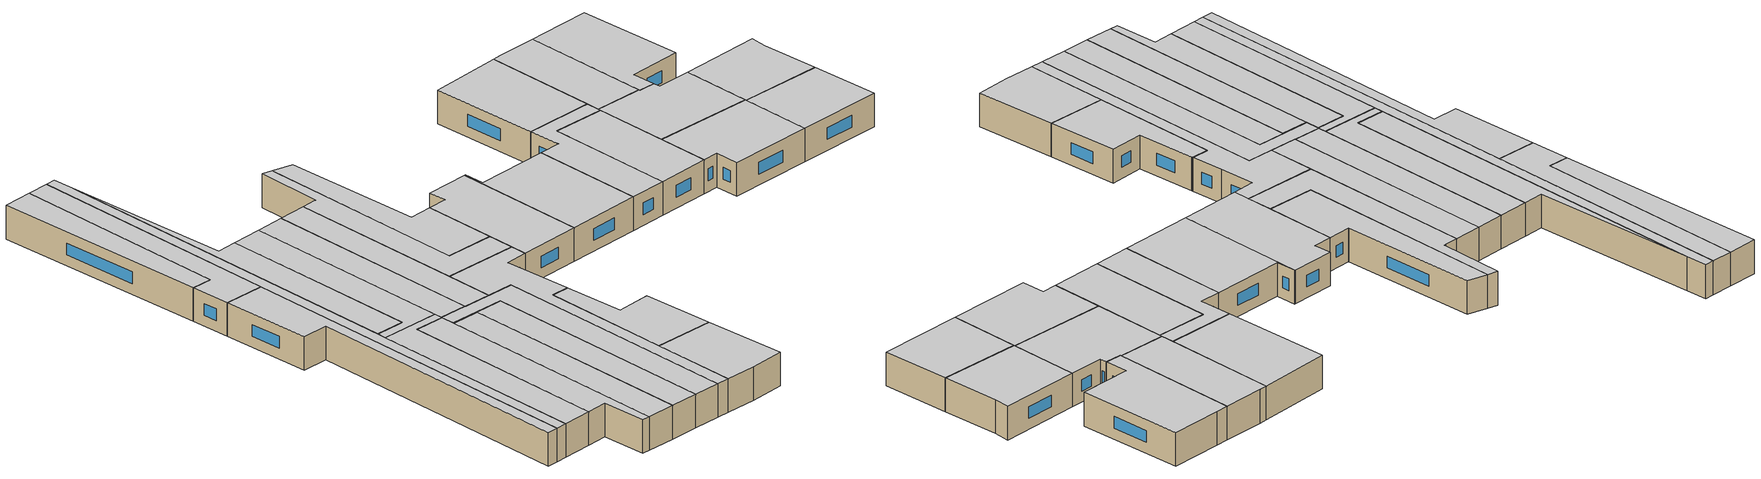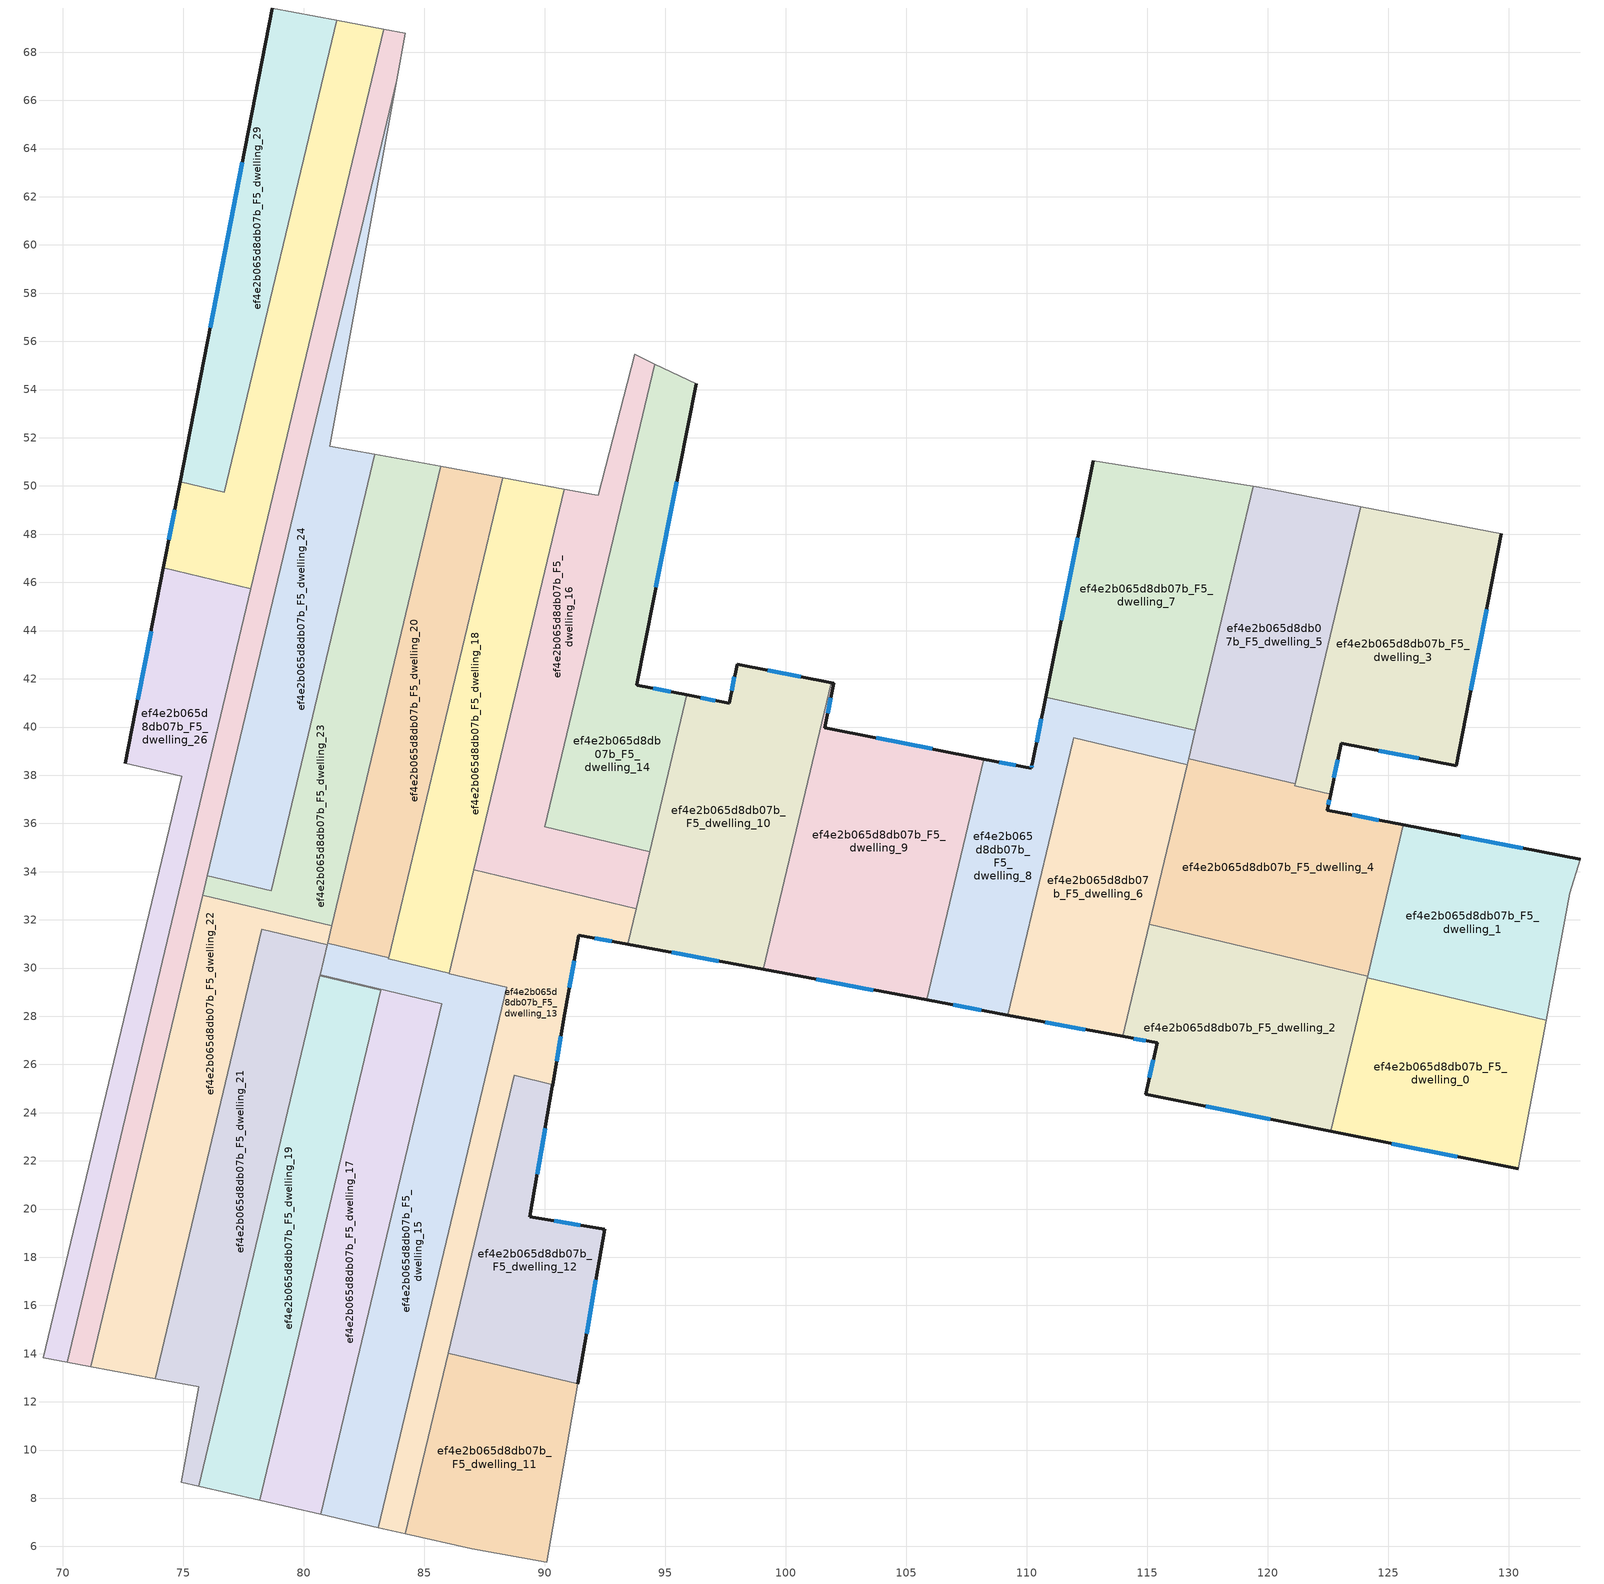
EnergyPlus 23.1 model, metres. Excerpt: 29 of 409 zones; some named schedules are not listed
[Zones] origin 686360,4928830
ef4e2b065d8db07b_F5_dwelling_0
 floor to ef4e2b065d8db07b_F4_dwelling_0 (EU_floor_Construction): 131.55,27.83 130.4,21.66 122.61,23.22 124.12,29.6 z15
 wall outside (EU_wall_Construction): 122.61,23.22 130.4,21.66 z15:18
 wall to ef4e2b065d8db07b_F5_dwelling_1 (EU_wall_Construction): 131.55,27.83 124.12,29.6 z15:18
 wall adiabatic (EU_wall_Construction): 130.4,21.66 131.55,27.83 z15:18
 wall to ef4e2b065d8db07b_F5_dwelling_2 (EU_wall_Construction): 124.12,29.6 122.61,23.22 z15:18
 window (EU_Window_Construction): 125.14,22.72 127.86,22.17 z15.98:17.02
 ceiling to ef4e2b065d8db07b_F6_dwelling_0 (EU_floor_Construction): 130.4,21.66 131.55,27.83 124.12,29.6 122.61,23.22 z18
ef4e2b065d8db07b_F5_dwelling_1
 floor to ef4e2b065d8db07b_F4_dwelling_1 (EU_floor_Construction): 132.95,34.51 132.54,33.1 131.55,27.83 124.12,29.6 125.63,35.94 z15
 wall outside (EU_wall_Construction): 132.95,34.51 125.63,35.94 z15:18
 wall adiabatic (EU_wall_Construction): 131.55,27.83 132.54,33.1 132.95,34.51 z15:18
 wall to ef4e2b065d8db07b_F5_dwelling_4 (EU_wall_Construction): 125.63,35.94 124.14,29.67 z15:18
 wall to ef4e2b065d8db07b_F5_dwelling_2 (EU_wall_Construction): 124.14,29.67 124.12,29.6 z15:18
 window (EU_Window_Construction): 130.57,34.98 128.01,35.47 z15.98:17.02
 ceiling to ef4e2b065d8db07b_F6_dwelling_1 (EU_floor_Construction): 131.55,27.83 132.54,33.1 132.95,34.51 125.63,35.94 124.12,29.6 z18
ef4e2b065d8db07b_F5_dwelling_10
 floor to ef4e2b065d8db07b_F4_dwelling_10 (EU_floor_Construction): 101.88,41.83 99.06,29.94 93.44,30.99 95.9,41.33 97.66,40.98 97.98,42.6 z15
 wall outside (EU_wall_Construction): 101.88,41.83 97.98,42.6 97.66,40.98 95.9,41.33 / 93.44,30.99 99.06,29.94 z15:18
 wall to ef4e2b065d8db07b_F5_dwelling_9 (EU_wall_Construction): 99.06,29.94 101.88,41.83 z15:18
 wall to ef4e2b065d8db07b_F5_dwelling_14 (EU_wall_Construction): 95.9,41.33 94.35,34.83 z15:18
 wall to ef4e2b065d8db07b_F5_dwelling_13 (EU_wall_Construction): 93.79,32.47 93.44,30.99 z15:18
 wall to ef4e2b065d8db07b_F5_dwelling_16 (EU_wall_Construction): 94.35,34.83 93.79,32.47 z15:18
 window (EU_Window_Construction): 97.08,41.1 96.47,41.22 / 97.87,42.08 97.76,41.51 / 100.61,42.08 99.25,42.35 / 95.26,30.65 97.23,30.28 z15.98:17.02
 ceiling to ef4e2b065d8db07b_F6_dwelling_10 (EU_floor_Construction): 99.06,29.94 101.88,41.83 97.98,42.6 97.66,40.98 95.9,41.33 93.44,30.99 z18
ef4e2b065d8db07b_F5_dwelling_11
 floor to ef4e2b065d8db07b_F4_dwelling_11 (EU_floor_Construction): 91.37,12.74 90.09,5.35 86.97,5.89 84.2,6.53 85.99,14.02 z15
 wall adiabatic (EU_wall_Construction): 84.2,6.53 86.97,5.89 90.09,5.35 91.37,12.74 z15:18
 wall to ef4e2b065d8db07b_F5_dwelling_12 (EU_wall_Construction): 91.37,12.74 85.99,14.02 z15:18
 wall to ef4e2b065d8db07b_F5_dwelling_13 (EU_wall_Construction): 85.99,14.02 84.2,6.53 z15:18
 ceiling to ef4e2b065d8db07b_F6_dwelling_11 (EU_floor_Construction): 90.09,5.35 91.37,12.74 85.99,14.02 84.2,6.53 86.97,5.89 z18
ef4e2b065d8db07b_F5_dwelling_12
 floor to ef4e2b065d8db07b_F4_dwelling_12 (EU_floor_Construction): 90.33,25.17 90.32,25.1 89.39,19.68 92.49,19.15 91.37,12.74 85.99,14.02 88.73,25.55 z15
 wall outside (EU_wall_Construction): 91.37,12.74 92.49,19.15 89.39,19.68 90.32,25.1 90.33,25.17 z15:18
 wall to ef4e2b065d8db07b_F5_dwelling_13 (EU_wall_Construction): 90.33,25.17 88.73,25.55 85.99,14.02 z15:18
 window (EU_Window_Construction): 91.73,14.83 92.12,17.07 / 89.69,21.45 90.01,23.34 / 91.48,19.33 90.39,19.51 z15.98:17.02
 ceiling to ef4e2b065d8db07b_F6_dwelling_12 (EU_floor_Construction): 91.37,12.74 92.49,19.15 89.39,19.68 90.32,25.1 90.33,25.17 88.73,25.55 85.99,14.02 z18
ef4e2b065d8db07b_F5_dwelling_13
 floor to ef4e2b065d8db07b_F4_dwelling_13 (EU_floor_Construction): 93.79,32.47 93.44,30.99 91.41,31.36 90.83,28.12 90.33,25.17 88.73,25.55 84.2,6.53 83.09,6.78 88.42,29.2 86.03,29.77 87.05,34.07 z15
 wall outside (EU_wall_Construction): 90.33,25.17 90.83,28.12 91.41,31.36 93.44,30.99 z15:18
 wall adiabatic (EU_wall_Construction): 83.09,6.78 84.2,6.53 z15:18
 wall to ef4e2b065d8db07b_F5_dwelling_15 (EU_wall_Construction): 86.03,29.78 86.03,29.77 88.42,29.2 83.09,6.78 z15:18
 wall to ef4e2b065d8db07b_F5_dwelling_16 (EU_wall_Construction): 93.79,32.47 87.05,34.07 z15:18
 wall to ef4e2b065d8db07b_F5_dwelling_18 (EU_wall_Construction): 87.05,34.07 86.03,29.78 z15:18
 window (EU_Window_Construction): 91.01,29.18 91.22,30.31 / 90.49,26.13 90.66,27.16 / 92.07,31.24 92.78,31.11 z15.98:17.02
 ceiling to ef4e2b065d8db07b_F6_dwelling_13 (EU_floor_Construction): 84.2,6.53 88.73,25.55 90.33,25.17 90.83,28.12 91.41,31.36 93.44,30.99 93.79,32.47 87.05,34.07 86.03,29.77 88.42,29.2 83.09,6.78 z18
ef4e2b065d8db07b_F5_dwelling_14
 floor to ef4e2b065d8db07b_F4_dwelling_14 (EU_floor_Construction): 96.28,54.24 93.81,41.74 93.83,41.74 95.9,41.33 94.35,34.83 90,35.86 94.57,55.06 z15
 wall outside (EU_wall_Construction): 95.9,41.33 93.83,41.74 93.81,41.74 96.28,54.24 z15:18
 wall to ef4e2b065d8db07b_F5_dwelling_16 (EU_wall_Construction): 94.57,55.06 90,35.86 94.35,34.83 z15:18
 wall adiabatic (EU_wall_Construction): 96.28,54.24 94.57,55.06 z15:18
 window (EU_Window_Construction): 94.61,45.81 95.47,50.18 / 95.22,41.46 94.5,41.61 z15.98:17.02
 ceiling to ef4e2b065d8db07b_F6_dwelling_14 (EU_floor_Construction): 94.35,34.83 95.9,41.33 93.83,41.74 93.81,41.74 96.28,54.24 94.57,55.06 90,35.86 z18
ef4e2b065d8db07b_F5_dwelling_15
 floor to ef4e2b065d8db07b_F4_dwelling_15 (EU_floor_Construction): 88.42,29.2 83.09,6.78 80.7,7.33 85.73,28.51 85.73,28.52 80.68,29.72 80.99,31.03 83.52,30.43 83.51,30.38 86.03,29.78 86.03,29.77 z15
 wall to ef4e2b065d8db07b_F5_dwelling_17 (EU_wall_Construction): 80.68,29.72 85.73,28.52 85.73,28.51 80.7,7.33 z15:18
 wall to ef4e2b065d8db07b_F5_dwelling_20 (EU_wall_Construction): 83.52,30.43 80.99,31.03 z15:18
 wall to ef4e2b065d8db07b_F5_dwelling_18 (EU_wall_Construction): 86.03,29.78 83.51,30.38 83.52,30.43 z15:18
 wall adiabatic (EU_wall_Construction): 80.7,7.33 83.09,6.78 z15:18
 wall to ef4e2b065d8db07b_F5_dwelling_21 (EU_wall_Construction): 80.98,30.97 80.68,29.72 z15:18
 wall to ef4e2b065d8db07b_F5_dwelling_22 (EU_wall_Construction): 80.99,31.03 80.98,30.97 z15:18
 ceiling to ef4e2b065d8db07b_F6_dwelling_15 (EU_floor_Construction): 83.09,6.78 88.42,29.2 86.03,29.77 86.03,29.78 83.51,30.38 83.52,30.43 80.99,31.03 80.68,29.72 85.73,28.52 85.73,28.51 80.7,7.33 z18
ef4e2b065d8db07b_F5_dwelling_16
 floor to ef4e2b065d8db07b_F4_dwelling_16 (EU_floor_Construction): 94.57,55.06 90,35.86 94.35,34.83 93.79,32.47 87.05,34.07 90.81,49.87 92.08,49.64 92.23,49.61 93.72,55.46 z15
 wall adiabatic (EU_wall_Construction): 94.57,55.06 93.72,55.46 92.23,49.61 92.08,49.64 90.81,49.87 z15:18
 wall to ef4e2b065d8db07b_F5_dwelling_18 (EU_wall_Construction): 90.81,49.87 87.05,34.07 z15:18
 ceiling to ef4e2b065d8db07b_F6_dwelling_16 (EU_floor_Construction): 93.79,32.47 94.35,34.83 90,35.86 94.57,55.06 93.72,55.46 92.23,49.61 92.08,49.64 90.81,49.87 87.05,34.07 z18
ef4e2b065d8db07b_F5_dwelling_17
 floor to ef4e2b065d8db07b_F4_dwelling_17 (EU_floor_Construction): 85.73,28.52 80.7,7.33 78.17,7.91 83.2,29.09 80.67,29.69 80.68,29.72 z15
 wall to ef4e2b065d8db07b_F5_dwelling_19 (EU_wall_Construction): 80.67,29.69 83.2,29.09 78.17,7.91 z15:18
 wall adiabatic (EU_wall_Construction): 78.17,7.91 80.7,7.33 z15:18
 wall to ef4e2b065d8db07b_F5_dwelling_21 (EU_wall_Construction): 80.68,29.72 80.67,29.69 z15:18
 ceiling to ef4e2b065d8db07b_F6_dwelling_17 (EU_floor_Construction): 80.7,7.33 85.73,28.52 80.68,29.72 80.67,29.69 83.2,29.09 78.17,7.91 z18
ef4e2b065d8db07b_F5_dwelling_18
 floor to ef4e2b065d8db07b_F4_dwelling_18 (EU_floor_Construction): 90.81,49.87 86.03,29.78 83.51,30.38 88.25,50.34 z15
 wall adiabatic (EU_wall_Construction): 90.81,49.87 88.25,50.34 z15:18
 wall to ef4e2b065d8db07b_F5_dwelling_20 (EU_wall_Construction): 88.25,50.34 83.52,30.43 z15:18
 ceiling to ef4e2b065d8db07b_F6_dwelling_18 (EU_floor_Construction): 86.03,29.78 90.81,49.87 88.25,50.34 83.51,30.38 z18
ef4e2b065d8db07b_F5_dwelling_19
 floor to ef4e2b065d8db07b_F4_dwelling_19 (EU_floor_Construction): 83.2,29.09 78.17,7.91 75.63,8.49 80.67,29.69 z15
 wall adiabatic (EU_wall_Construction): 75.63,8.49 78.17,7.91 z15:18
 wall to ef4e2b065d8db07b_F5_dwelling_21 (EU_wall_Construction): 80.67,29.69 75.63,8.49 z15:18
 ceiling to ef4e2b065d8db07b_F6_dwelling_19 (EU_floor_Construction): 78.17,7.91 83.2,29.09 80.67,29.69 75.63,8.49 z18
ef4e2b065d8db07b_F5_dwelling_2
 floor to ef4e2b065d8db07b_F4_dwelling_2 (EU_floor_Construction): 124.14,29.67 122.61,23.22 114.93,24.76 115.41,26.89 113.98,27.16 115.08,31.82 z15
 wall outside (EU_wall_Construction): 113.98,27.16 115.41,26.89 114.93,24.76 122.61,23.22 z15:18
 wall to ef4e2b065d8db07b_F5_dwelling_4 (EU_wall_Construction): 124.14,29.67 115.08,31.82 z15:18
 wall to ef4e2b065d8db07b_F5_dwelling_6 (EU_wall_Construction): 115.08,31.82 113.98,27.16 z15:18
 window (EU_Window_Construction): 115.25,26.2 115.08,25.46 / 114.44,27.07 114.94,26.98 / 117.42,24.26 120.11,23.72 z15.98:17.02
 ceiling to ef4e2b065d8db07b_F6_dwelling_2 (EU_floor_Construction): 122.61,23.22 124.14,29.67 115.08,31.82 113.98,27.16 115.41,26.89 114.93,24.76 z18
ef4e2b065d8db07b_F5_dwelling_20
 floor to ef4e2b065d8db07b_F4_dwelling_20 (EU_floor_Construction): 88.25,50.34 83.52,30.43 80.99,31.03 85.69,50.81 z15
 wall adiabatic (EU_wall_Construction): 88.25,50.34 85.69,50.81 z15:18
 wall to ef4e2b065d8db07b_F5_dwelling_23 (EU_wall_Construction): 85.69,50.81 81.16,31.75 z15:18
 wall to ef4e2b065d8db07b_F5_dwelling_22 (EU_wall_Construction): 81.16,31.75 80.99,31.03 z15:18
 ceiling to ef4e2b065d8db07b_F6_dwelling_20 (EU_floor_Construction): 83.52,30.43 88.25,50.34 85.69,50.81 80.99,31.03 z18
ef4e2b065d8db07b_F5_dwelling_21
 floor to ef4e2b065d8db07b_F4_dwelling_21 (EU_floor_Construction): 80.98,30.97 75.63,8.49 74.92,8.65 75.65,12.62 73.83,12.96 78.27,31.61 z15
 wall adiabatic (EU_wall_Construction): 73.83,12.96 75.65,12.62 74.92,8.65 75.63,8.49 z15:18
 wall to ef4e2b065d8db07b_F5_dwelling_22 (EU_wall_Construction): 80.98,30.97 78.27,31.61 73.83,12.96 z15:18
 ceiling to ef4e2b065d8db07b_F6_dwelling_21 (EU_floor_Construction): 75.63,8.49 80.98,30.97 78.27,31.61 73.83,12.96 75.65,12.62 74.92,8.65 z18
ef4e2b065d8db07b_F5_dwelling_22
 floor to ef4e2b065d8db07b_F4_dwelling_22 (EU_floor_Construction): 81.16,31.75 80.98,30.97 78.27,31.61 73.83,12.96 71.16,13.46 75.81,33.02 z15
 wall adiabatic (EU_wall_Construction): 71.16,13.46 73.83,12.96 z15:18
 wall to ef4e2b065d8db07b_F5_dwelling_23 (EU_wall_Construction): 81.16,31.75 75.81,33.02 z15:18
 wall to ef4e2b065d8db07b_F5_dwelling_25 (EU_wall_Construction): 75.81,33.02 71.16,13.46 z15:18
 ceiling to ef4e2b065d8db07b_F6_dwelling_22 (EU_floor_Construction): 73.83,12.96 78.27,31.61 80.98,30.97 81.16,31.75 75.81,33.02 71.16,13.46 z18
ef4e2b065d8db07b_F5_dwelling_23
 floor to ef4e2b065d8db07b_F4_dwelling_23 (EU_floor_Construction): 85.69,50.81 81.16,31.75 75.81,33.02 76,33.83 78.64,33.2 82.95,51.31 z15
 wall to ef4e2b065d8db07b_F5_dwelling_24 (EU_wall_Construction): 82.95,51.31 78.64,33.2 76,33.83 z15:18
 wall adiabatic (EU_wall_Construction): 85.69,50.81 82.95,51.31 z15:18
 wall to ef4e2b065d8db07b_F5_dwelling_25 (EU_wall_Construction): 76,33.83 75.81,33.02 z15:18
 ceiling to ef4e2b065d8db07b_F6_dwelling_23 (EU_floor_Construction): 81.16,31.75 85.69,50.81 82.95,51.31 78.64,33.2 76,33.83 75.81,33.02 z18
ef4e2b065d8db07b_F5_dwelling_24
 floor to ef4e2b065d8db07b_F4_dwelling_24 (EU_floor_Construction): 83.85,66.84 81.08,51.65 82.95,51.31 78.64,33.2 76,33.83 z15
 wall adiabatic (EU_wall_Construction): 82.95,51.31 81.08,51.65 83.85,66.84 z15:18
 wall to ef4e2b065d8db07b_F5_dwelling_25 (EU_wall_Construction): 83.85,66.84 76,33.83 z15:18
 ceiling to ef4e2b065d8db07b_F6_dwelling_24 (EU_floor_Construction): 78.64,33.2 82.95,51.31 81.08,51.65 83.85,66.84 76,33.83 z18
ef4e2b065d8db07b_F5_dwelling_25
 floor to ef4e2b065d8db07b_F4_dwelling_25 (EU_floor_Construction): 84.21,68.79 83.85,66.84 71.16,13.46 70.18,13.65 83.33,68.95 z15
 wall adiabatic (EU_wall_Construction): 70.18,13.65 71.16,13.46 / 83.85,66.84 84.21,68.79 83.33,68.95 z15:18
 wall to ef4e2b065d8db07b_F5_dwelling_26 (EU_wall_Construction): 77.81,45.74 70.18,13.65 z15:18
 wall to ef4e2b065d8db07b_F5_dwelling_28 (EU_wall_Construction): 83.33,68.95 77.81,45.74 z15:18
 ceiling to ef4e2b065d8db07b_F6_dwelling_25 (EU_floor_Construction): 71.16,13.46 83.85,66.84 84.21,68.79 83.33,68.95 70.18,13.65 z18
ef4e2b065d8db07b_F5_dwelling_26
 floor to ef4e2b065d8db07b_F4_dwelling_26 (EU_floor_Construction): 77.81,45.74 70.18,13.65 69.2,13.83 74.93,37.95 72.6,38.5 74.18,46.6 z15
 wall outside (EU_wall_Construction): 74.18,46.6 72.6,38.5 z15:18
 wall to ef4e2b065d8db07b_F5_dwelling_27 (EU_wall_Construction): 72.6,38.5 74.93,37.95 69.2,13.83 z15:18
 wall to ef4e2b065d8db07b_F5_dwelling_28 (EU_wall_Construction): 77.81,45.74 74.18,46.6 z15:18
 wall adiabatic (EU_wall_Construction): 69.2,13.83 70.18,13.65 z15:18
 window (EU_Window_Construction): 73.66,43.97 73.11,41.14 z15.98:17.02
 ceiling to ef4e2b065d8db07b_F6_dwelling_26 (EU_floor_Construction): 70.18,13.65 77.81,45.74 74.18,46.6 72.6,38.5 74.93,37.95 69.2,13.83 z18
ef4e2b065d8db07b_F5_dwelling_28
 floor to ef4e2b065d8db07b_F4_dwelling_28 (EU_floor_Construction): 83.33,68.95 77.81,45.74 74.18,46.6 74.87,50.17 76.71,49.73 81.37,69.33 z15
 wall outside (EU_wall_Construction): 74.87,50.17 74.18,46.6 z15:18
 wall adiabatic (EU_wall_Construction): 83.33,68.95 81.37,69.33 z15:18
 wall to ef4e2b065d8db07b_F5_dwelling_29 (EU_wall_Construction): 81.37,69.33 76.71,49.73 74.87,50.17 z15:18
 window (EU_Window_Construction): 74.65,49.01 74.4,47.76 z15.98:17.02
 ceiling to ef4e2b065d8db07b_F6_dwelling_28 (EU_floor_Construction): 77.81,45.74 83.33,68.95 81.37,69.33 76.71,49.73 74.87,50.17 74.18,46.6 z18
ef4e2b065d8db07b_F5_dwelling_29
 floor to ef4e2b065d8db07b_F4_dwelling_29 (EU_floor_Construction): 81.37,69.33 76.71,49.73 74.87,50.17 78.7,69.83 z15
 wall outside (EU_wall_Construction): 78.7,69.83 74.87,50.17 z15:18
 wall adiabatic (EU_wall_Construction): 81.37,69.33 78.7,69.83 z15:18
 window (EU_Window_Construction): 77.45,63.44 76.12,56.56 z15.98:17.02
 ceiling to ef4e2b065d8db07b_F6_dwelling_29 (EU_floor_Construction): 76.71,49.73 81.37,69.33 78.7,69.83 74.87,50.17 z18
ef4e2b065d8db07b_F5_dwelling_3
 floor to ef4e2b065d8db07b_F4_dwelling_3 (EU_floor_Construction): 129.69,48.01 127.83,38.39 123.05,39.32 122.6,37.2 121.11,37.55 123.87,49.14 125.04,48.91 z15
 wall outside (EU_wall_Construction): 122.6,37.2 123.05,39.32 127.83,38.39 129.69,48.01 z15:18
 wall to ef4e2b065d8db07b_F5_dwelling_4 (EU_wall_Construction): 121.13,37.64 121.11,37.55 122.6,37.2 z15:18
 wall adiabatic (EU_wall_Construction): 129.69,48.01 125.04,48.91 123.87,49.14 z15:18
 wall to ef4e2b065d8db07b_F5_dwelling_5 (EU_wall_Construction): 123.87,49.14 121.13,37.64 z15:18
 window (EU_Window_Construction): 128.43,41.52 129.08,44.88 / 124.6,39.02 126.27,38.7 / 122.75,37.89 122.9,38.63 z15.98:17.02
 ceiling to ef4e2b065d8db07b_F6_dwelling_3 (EU_floor_Construction): 127.83,38.39 129.69,48.01 125.04,48.91 123.87,49.14 121.11,37.55 122.6,37.2 123.05,39.32 z18
ef4e2b065d8db07b_F5_dwelling_4
 floor to ef4e2b065d8db07b_F4_dwelling_4 (EU_floor_Construction): 125.63,35.94 124.14,29.67 115.08,31.82 116.72,38.69 121.13,37.64 121.11,37.55 122.6,37.2 122.47,36.55 z15
 wall outside (EU_wall_Construction): 125.63,35.94 122.47,36.55 122.6,37.2 z15:18
 wall to ef4e2b065d8db07b_F5_dwelling_5 (EU_wall_Construction): 121.13,37.64 116.72,38.69 z15:18
 wall to ef4e2b065d8db07b_F5_dwelling_8 (EU_wall_Construction): 116.72,38.69 116.66,38.43 z15:18
 wall to ef4e2b065d8db07b_F5_dwelling_6 (EU_wall_Construction): 116.66,38.43 115.08,31.82 z15:18
 window (EU_Window_Construction): 122.51,36.76 122.56,36.99 / 124.6,36.14 123.49,36.35 z15.98:17.02
 ceiling to ef4e2b065d8db07b_F6_dwelling_4 (EU_floor_Construction): 124.14,29.67 125.63,35.94 122.47,36.55 122.6,37.2 121.11,37.55 121.13,37.64 116.72,38.69 115.08,31.82 z18
ef4e2b065d8db07b_F5_dwelling_5
 floor to ef4e2b065d8db07b_F4_dwelling_5 (EU_floor_Construction): 123.87,49.14 121.13,37.64 116.72,38.69 119.4,49.99 120.13,49.87 z15
 wall adiabatic (EU_wall_Construction): 123.87,49.14 120.13,49.87 119.4,49.99 z15:18
 wall to ef4e2b065d8db07b_F5_dwelling_7 (EU_wall_Construction): 119.4,49.99 117,39.86 z15:18
 wall to ef4e2b065d8db07b_F5_dwelling_8 (EU_wall_Construction): 117,39.86 116.72,38.69 z15:18
 ceiling to ef4e2b065d8db07b_F6_dwelling_5 (EU_floor_Construction): 121.13,37.64 123.87,49.14 120.13,49.87 119.4,49.99 116.72,38.69 z18
ef4e2b065d8db07b_F5_dwelling_6
 floor to ef4e2b065d8db07b_F4_dwelling_6 (EU_floor_Construction): 116.66,38.43 113.98,27.16 109.21,28.05 111.95,39.55 z15
 wall outside (EU_wall_Construction): 109.21,28.05 113.98,27.16 z15:18
 wall to ef4e2b065d8db07b_F5_dwelling_8 (EU_wall_Construction): 116.66,38.43 111.95,39.55 111.91,39.39 111.62,38.17 111.62,38.15 109.21,28.05 z15:18
 window (EU_Window_Construction): 110.76,27.76 112.43,27.45 z15.98:17.02
 ceiling to ef4e2b065d8db07b_F6_dwelling_6 (EU_floor_Construction): 113.98,27.16 116.66,38.43 111.95,39.55 109.21,28.05 z18
ef4e2b065d8db07b_F5_dwelling_7
 floor to ef4e2b065d8db07b_F4_dwelling_7 (EU_floor_Construction): 119.4,49.99 117,39.86 110.78,41.23 112.77,51.05 z15
 wall outside (EU_wall_Construction): 112.77,51.05 110.78,41.23 z15:18
 wall adiabatic (EU_wall_Construction): 119.4,49.99 112.77,51.05 z15:18
 wall to ef4e2b065d8db07b_F5_dwelling_8 (EU_wall_Construction): 110.78,41.23 117,39.86 z15:18
 window (EU_Window_Construction): 112.12,47.86 111.43,44.42 z15.98:17.02
 ceiling to ef4e2b065d8db07b_F6_dwelling_7 (EU_floor_Construction): 117,39.86 119.4,49.99 112.77,51.05 110.78,41.23 z18
ef4e2b065d8db07b_F5_dwelling_8
 floor to ef4e2b065d8db07b_F4_dwelling_8 (EU_floor_Construction): 117,39.86 116.66,38.43 111.95,39.55 111.91,39.39 111.62,38.17 111.62,38.15 109.21,28.05 105.84,28.67 108.22,38.67 110.19,38.28 110.22,38.43 110.23,38.48 110.78,41.23 z15
 wall outside (EU_wall_Construction): 110.78,41.23 110.23,38.48 110.22,38.43 110.19,38.28 108.22,38.67 / 105.84,28.67 109.21,28.05 z15:18
 wall to ef4e2b065d8db07b_F5_dwelling_9 (EU_wall_Construction): 108.22,38.67 105.84,28.67 z15:18
 window (EU_Window_Construction): 110.6,40.33 110.41,39.37 / 106.94,28.47 108.12,28.25 / 109.55,38.41 108.86,38.54 / 110.21,38.38 110.2,38.33 z15.98:17.02
 ceiling to ef4e2b065d8db07b_F6_dwelling_8 (EU_floor_Construction): 109.21,28.05 111.62,38.15 111.62,38.17 111.91,39.39 111.95,39.55 116.66,38.43 117,39.86 110.78,41.23 110.23,38.48 110.22,38.43 110.19,38.28 108.22,38.67 105.84,28.67 z18
ef4e2b065d8db07b_F5_dwelling_9
 floor to ef4e2b065d8db07b_F4_dwelling_9 (EU_floor_Construction): 108.22,38.67 105.84,28.67 99.06,29.94 101.88,41.83 101.99,41.81 101.62,39.97 z15
 wall outside (EU_wall_Construction): 108.22,38.67 101.62,39.97 101.99,41.81 101.88,41.83 / 99.06,29.94 105.84,28.67 z15:18
 window (EU_Window_Construction): 101.74,40.57 101.87,41.21 / 106.07,39.09 103.76,39.55 / 101.26,29.53 103.63,29.09 z15.98:17.02
 ceiling to ef4e2b065d8db07b_F6_dwelling_9 (EU_floor_Construction): 105.84,28.67 108.22,38.67 101.62,39.97 101.99,41.81 101.88,41.83 99.06,29.94 z18
[Building]
EU S2 Campaign: North Axis=0; Terrain=City; Solar Distribution=FullExterior
[Site:Location]
Bologna: Latitude=44.5; Longitude=11.25; Time Zone=1; Elevation=37
[SizingPeriod:WeatherFileDays]
AnnualSizingPeriod: Begin Month=1; Begin Day of Month=1; End Month=12; End Day of Month=31; Day of Week for Start Day=Monday; Use Weather File Daylight Saving Period=No; Use Weather File Rain and Snow Indicators=No
[MATERIAL]
EU_InternalMass_Material: Roughness=MediumRough; Thickness=0.1; Conductivity=1; Density=1800; Specific Heat=900; Thermal Absorptance=0.9; Solar Absorptance=0.7; Visible Absorptance=0.7
[MATERIAL:NOMASS] Roughness=MediumRough; Thermal Absorptance=0.9; Solar Absorptance=0.7; Visible Absorptance=0.7
Name | Thermal Resistance
EU_wall_NoMass | 0.905828
EU_floor_NoMass | 0.67114
[WINDOWMATERIAL:SIMPLEGLAZINGSYSTEM]
EU_Window_SimpleGlazing: UFactor=4.52486; Solar Heat Gain Coefficient=0.85; Visible Transmittance=0.85
[CONSTRUCTION]
EU_wall_Construction: EU_wall_NoMass
EU_floor_Construction: EU_floor_NoMass
EU_Window_Construction: EU_Window_SimpleGlazing
EU_InternalMass_Construction: EU_InternalMass_Material
[ZONE] Type=1; Multiplier=1; Ceiling Height=autocalculate; Floor Area=autocalculate; Part of Total Floor Area=Yes
Name | Volume
ef4e2b065d8db07b_F5_dwelling_0 | 149.81
ef4e2b065d8db07b_F5_dwelling_1 | 149.829
ef4e2b065d8db07b_F5_dwelling_10 | 201.185
ef4e2b065d8db07b_F5_dwelling_11 | 132.131
ef4e2b065d8db07b_F5_dwelling_12 | 132.128
ef4e2b065d8db07b_F5_dwelling_13 | 169.876
ef4e2b065d8db07b_F5_dwelling_14 | 169.866
ef4e2b065d8db07b_F5_dwelling_15 | 190.343
ef4e2b065d8db07b_F5_dwelling_16 | 169.849
ef4e2b065d8db07b_F5_dwelling_17 | 169.903
ef4e2b065d8db07b_F5_dwelling_18 | 160.153
ef4e2b065d8db07b_F5_dwelling_19 | 169.868
ef4e2b065d8db07b_F5_dwelling_2 | 179.908
ef4e2b065d8db07b_F5_dwelling_20 | 159.126
ef4e2b065d8db07b_F5_dwelling_21 | 169.928
ef4e2b065d8db07b_F5_dwelling_22 | 169.879
ef4e2b065d8db07b_F5_dwelling_23 | 169.895
ef4e2b065d8db07b_F5_dwelling_24 | 169.835
ef4e2b065d8db07b_F5_dwelling_25 | 169.938
ef4e2b065d8db07b_F5_dwelling_26 | 162.105
ef4e2b065d8db07b_F5_dwelling_28 | 162.093
ef4e2b065d8db07b_F5_dwelling_29 | 138.803
ef4e2b065d8db07b_F5_dwelling_3 | 189.931
ef4e2b065d8db07b_F5_dwelling_4 | 190.099
ef4e2b065d8db07b_F5_dwelling_5 | 159.655
ef4e2b065d8db07b_F5_dwelling_6 | 169.882
ef4e2b065d8db07b_F5_dwelling_7 | 200.336
ef4e2b065d8db07b_F5_dwelling_8 | 139.415
ef4e2b065d8db07b_F5_dwelling_9 | 214.077
[INTERNALMASS] Construction=EU_InternalMass_Construction
Name | Zone or ZoneList | Surface Area
ef4e2b065d8db07b_F5_dwelling_0_EU_InternalMass | ef4e2b065d8db07b_F5_dwelling_0 | 49.9354
ef4e2b065d8db07b_F5_dwelling_1_EU_InternalMass | ef4e2b065d8db07b_F5_dwelling_1 | 49.9436
ef4e2b065d8db07b_F5_dwelling_2_EU_InternalMass | ef4e2b065d8db07b_F5_dwelling_2 | 59.9707
ef4e2b065d8db07b_F5_dwelling_3_EU_InternalMass | ef4e2b065d8db07b_F5_dwelling_3 | 63.3098
ef4e2b065d8db07b_F5_dwelling_4_EU_InternalMass | ef4e2b065d8db07b_F5_dwelling_4 | 63.3658
ef4e2b065d8db07b_F5_dwelling_5_EU_InternalMass | ef4e2b065d8db07b_F5_dwelling_5 | 53.2191
ef4e2b065d8db07b_F5_dwelling_6_EU_InternalMass | ef4e2b065d8db07b_F5_dwelling_6 | 56.6285
ef4e2b065d8db07b_F5_dwelling_7_EU_InternalMass | ef4e2b065d8db07b_F5_dwelling_7 | 66.7772
ef4e2b065d8db07b_F5_dwelling_8_EU_InternalMass | ef4e2b065d8db07b_F5_dwelling_8 | 46.4719
ef4e2b065d8db07b_F5_dwelling_9_EU_InternalMass | ef4e2b065d8db07b_F5_dwelling_9 | 71.3612
ef4e2b065d8db07b_F5_dwelling_10_EU_InternalMass | ef4e2b065d8db07b_F5_dwelling_10 | 67.062
ef4e2b065d8db07b_F5_dwelling_11_EU_InternalMass | ef4e2b065d8db07b_F5_dwelling_11 | 44.0425
ef4e2b065d8db07b_F5_dwelling_12_EU_InternalMass | ef4e2b065d8db07b_F5_dwelling_12 | 44.0427
ef4e2b065d8db07b_F5_dwelling_13_EU_InternalMass | ef4e2b065d8db07b_F5_dwelling_13 | 56.6258
ef4e2b065d8db07b_F5_dwelling_14_EU_InternalMass | ef4e2b065d8db07b_F5_dwelling_14 | 56.6216
ef4e2b065d8db07b_F5_dwelling_15_EU_InternalMass | ef4e2b065d8db07b_F5_dwelling_15 | 63.4549
ef4e2b065d8db07b_F5_dwelling_16_EU_InternalMass | ef4e2b065d8db07b_F5_dwelling_16 | 56.6165
ef4e2b065d8db07b_F5_dwelling_17_EU_InternalMass | ef4e2b065d8db07b_F5_dwelling_17 | 56.6338
ef4e2b065d8db07b_F5_dwelling_18_EU_InternalMass | ef4e2b065d8db07b_F5_dwelling_18 | 53.3909
ef4e2b065d8db07b_F5_dwelling_19_EU_InternalMass | ef4e2b065d8db07b_F5_dwelling_19 | 56.6227
ef4e2b065d8db07b_F5_dwelling_20_EU_InternalMass | ef4e2b065d8db07b_F5_dwelling_20 | 53.0388
ef4e2b065d8db07b_F5_dwelling_21_EU_InternalMass | ef4e2b065d8db07b_F5_dwelling_21 | 56.6427
ef4e2b065d8db07b_F5_dwelling_22_EU_InternalMass | ef4e2b065d8db07b_F5_dwelling_22 | 56.6264
ef4e2b065d8db07b_F5_dwelling_23_EU_InternalMass | ef4e2b065d8db07b_F5_dwelling_23 | 56.6312
ef4e2b065d8db07b_F5_dwelling_24_EU_InternalMass | ef4e2b065d8db07b_F5_dwelling_24 | 56.6119
ef4e2b065d8db07b_F5_dwelling_25_EU_InternalMass | ef4e2b065d8db07b_F5_dwelling_25 | 56.6462
ef4e2b065d8db07b_F5_dwelling_26_EU_InternalMass | ef4e2b065d8db07b_F5_dwelling_26 | 54.035
ef4e2b065d8db07b_F5_dwelling_28_EU_InternalMass | ef4e2b065d8db07b_F5_dwelling_28 | 54.0311
ef4e2b065d8db07b_F5_dwelling_29_EU_InternalMass | ef4e2b065d8db07b_F5_dwelling_29 | 46.2665
[OTHEREQUIPMENT] Fuel Type=Electricity; Design Level Calculation Method=Watts/Area; Power per Zone Floor Area=1; Fraction Latent=0; Fraction Radiant=0; Fraction Lost=0; Carbon Dioxide Generation Rate=0; EndUse Subcategory=EU_Step8_InternalGains
Name | Zone or ZoneList or Space or SpaceList | Schedule
EU_Step8_InternalGain_ef4e2b065d8db07b_F5_dwelling_0_f000 | ef4e2b065d8db07b_F5_dwelling_0 | EU_Step8_GainSchedule_ef4e2b065d8db07b_F5_dwelling_0_f000
EU_Step8_InternalGain_ef4e2b065d8db07b_F5_dwelling_1_f000 | ef4e2b065d8db07b_F5_dwelling_1 | EU_Step8_GainSchedule_ef4e2b065d8db07b_F5_dwelling_1_f000
EU_Step8_InternalGain_ef4e2b065d8db07b_F5_dwelling_2_f000 | ef4e2b065d8db07b_F5_dwelling_2 | EU_Step8_GainSchedule_ef4e2b065d8db07b_F5_dwelling_2_f000
EU_Step8_InternalGain_ef4e2b065d8db07b_F5_dwelling_3_f000 | ef4e2b065d8db07b_F5_dwelling_3 | EU_Step8_GainSchedule_ef4e2b065d8db07b_F5_dwelling_3_f000
EU_Step8_InternalGain_ef4e2b065d8db07b_F5_dwelling_4_f000 | ef4e2b065d8db07b_F5_dwelling_4 | EU_Step8_GainSchedule_ef4e2b065d8db07b_F5_dwelling_4_f000
EU_Step8_InternalGain_ef4e2b065d8db07b_F5_dwelling_5_f000 | ef4e2b065d8db07b_F5_dwelling_5 | EU_Step8_GainSchedule_ef4e2b065d8db07b_F5_dwelling_5_f000
EU_Step8_InternalGain_ef4e2b065d8db07b_F5_dwelling_6_f000 | ef4e2b065d8db07b_F5_dwelling_6 | EU_Step8_GainSchedule_ef4e2b065d8db07b_F5_dwelling_6_f000
EU_Step8_InternalGain_ef4e2b065d8db07b_F5_dwelling_7_f000 | ef4e2b065d8db07b_F5_dwelling_7 | EU_Step8_GainSchedule_ef4e2b065d8db07b_F5_dwelling_7_f000
EU_Step8_InternalGain_ef4e2b065d8db07b_F5_dwelling_8_f000 | ef4e2b065d8db07b_F5_dwelling_8 | EU_Step8_GainSchedule_ef4e2b065d8db07b_F5_dwelling_8_f000
EU_Step8_InternalGain_ef4e2b065d8db07b_F5_dwelling_9_f000 | ef4e2b065d8db07b_F5_dwelling_9 | EU_Step8_GainSchedule_ef4e2b065d8db07b_F5_dwelling_9_f000
EU_Step8_InternalGain_ef4e2b065d8db07b_F5_dwelling_10_f000 | ef4e2b065d8db07b_F5_dwelling_10 | EU_Step8_GainSchedule_ef4e2b065d8db07b_F5_dwelling_10_f000
EU_Step8_InternalGain_ef4e2b065d8db07b_F5_dwelling_11_f000 | ef4e2b065d8db07b_F5_dwelling_11 | EU_Step8_GainSchedule_ef4e2b065d8db07b_F5_dwelling_11_f000
EU_Step8_InternalGain_ef4e2b065d8db07b_F5_dwelling_12_f000 | ef4e2b065d8db07b_F5_dwelling_12 | EU_Step8_GainSchedule_ef4e2b065d8db07b_F5_dwelling_12_f000
EU_Step8_InternalGain_ef4e2b065d8db07b_F5_dwelling_13_f000 | ef4e2b065d8db07b_F5_dwelling_13 | EU_Step8_GainSchedule_ef4e2b065d8db07b_F5_dwelling_13_f000
EU_Step8_InternalGain_ef4e2b065d8db07b_F5_dwelling_14_f000 | ef4e2b065d8db07b_F5_dwelling_14 | EU_Step8_GainSchedule_ef4e2b065d8db07b_F5_dwelling_14_f000
EU_Step8_InternalGain_ef4e2b065d8db07b_F5_dwelling_15_f000 | ef4e2b065d8db07b_F5_dwelling_15 | EU_Step8_GainSchedule_ef4e2b065d8db07b_F5_dwelling_15_f000
EU_Step8_InternalGain_ef4e2b065d8db07b_F5_dwelling_16_f000 | ef4e2b065d8db07b_F5_dwelling_16 | EU_Step8_GainSchedule_ef4e2b065d8db07b_F5_dwelling_16_f000
EU_Step8_InternalGain_ef4e2b065d8db07b_F5_dwelling_17_f000 | ef4e2b065d8db07b_F5_dwelling_17 | EU_Step8_GainSchedule_ef4e2b065d8db07b_F5_dwelling_17_f000
EU_Step8_InternalGain_ef4e2b065d8db07b_F5_dwelling_18_f000 | ef4e2b065d8db07b_F5_dwelling_18 | EU_Step8_GainSchedule_ef4e2b065d8db07b_F5_dwelling_18_f000
EU_Step8_InternalGain_ef4e2b065d8db07b_F5_dwelling_19_f000 | ef4e2b065d8db07b_F5_dwelling_19 | EU_Step8_GainSchedule_ef4e2b065d8db07b_F5_dwelling_19_f000
EU_Step8_InternalGain_ef4e2b065d8db07b_F5_dwelling_20_f000 | ef4e2b065d8db07b_F5_dwelling_20 | EU_Step8_GainSchedule_ef4e2b065d8db07b_F5_dwelling_20_f000
EU_Step8_InternalGain_ef4e2b065d8db07b_F5_dwelling_21_f000 | ef4e2b065d8db07b_F5_dwelling_21 | EU_Step8_GainSchedule_ef4e2b065d8db07b_F5_dwelling_21_f000
EU_Step8_InternalGain_ef4e2b065d8db07b_F5_dwelling_22_f000 | ef4e2b065d8db07b_F5_dwelling_22 | EU_Step8_GainSchedule_ef4e2b065d8db07b_F5_dwelling_22_f000
EU_Step8_InternalGain_ef4e2b065d8db07b_F5_dwelling_23_f000 | ef4e2b065d8db07b_F5_dwelling_23 | EU_Step8_GainSchedule_ef4e2b065d8db07b_F5_dwelling_23_f000
EU_Step8_InternalGain_ef4e2b065d8db07b_F5_dwelling_24_f000 | ef4e2b065d8db07b_F5_dwelling_24 | EU_Step8_GainSchedule_ef4e2b065d8db07b_F5_dwelling_24_f000
EU_Step8_InternalGain_ef4e2b065d8db07b_F5_dwelling_25_f000 | ef4e2b065d8db07b_F5_dwelling_25 | EU_Step8_GainSchedule_ef4e2b065d8db07b_F5_dwelling_25_f000
EU_Step8_InternalGain_ef4e2b065d8db07b_F5_dwelling_26_f000 | ef4e2b065d8db07b_F5_dwelling_26 | EU_Step8_GainSchedule_ef4e2b065d8db07b_F5_dwelling_26_f000
EU_Step8_InternalGain_ef4e2b065d8db07b_F5_dwelling_28_f000 | ef4e2b065d8db07b_F5_dwelling_28 | EU_Step8_GainSchedule_ef4e2b065d8db07b_F5_dwelling_28_f000
EU_Step8_InternalGain_ef4e2b065d8db07b_F5_dwelling_29_f000 | ef4e2b065d8db07b_F5_dwelling_29 | EU_Step8_GainSchedule_ef4e2b065d8db07b_F5_dwelling_29_f000
[ZONEVENTILATION:DESIGNFLOWRATE] Schedule=EU_AlwaysOn; Design Flow Rate Calculation Method=AirChanges/Hour; Air Changes per Hour=0.73129; Ventilation Type=Natural; Fan Pressure Rise=0; Fan Total Efficiency=1; Constant Term Coefficient=1; Temperature Term Coefficient=0; Velocity Term Coefficient=0; Velocity Squared Term Coefficient=0; Minimum Indoor Temperature=-100; Maximum Indoor Temperature=100; Delta Temperature=-100; Minimum Outdoor Temperature=-100; Maximum Outdoor Temperature=100; Maximum Wind Speed=40
Name | Zone or ZoneList or Space or SpaceList
EU_ConstantAir_ef4e2b065d8db07b_F5_dwelling_0 | ef4e2b065d8db07b_F5_dwelling_0
EU_ConstantAir_ef4e2b065d8db07b_F5_dwelling_1 | ef4e2b065d8db07b_F5_dwelling_1
EU_ConstantAir_ef4e2b065d8db07b_F5_dwelling_2 | ef4e2b065d8db07b_F5_dwelling_2
EU_ConstantAir_ef4e2b065d8db07b_F5_dwelling_3 | ef4e2b065d8db07b_F5_dwelling_3
EU_ConstantAir_ef4e2b065d8db07b_F5_dwelling_4 | ef4e2b065d8db07b_F5_dwelling_4
EU_ConstantAir_ef4e2b065d8db07b_F5_dwelling_5 | ef4e2b065d8db07b_F5_dwelling_5
EU_ConstantAir_ef4e2b065d8db07b_F5_dwelling_6 | ef4e2b065d8db07b_F5_dwelling_6
EU_ConstantAir_ef4e2b065d8db07b_F5_dwelling_7 | ef4e2b065d8db07b_F5_dwelling_7
EU_ConstantAir_ef4e2b065d8db07b_F5_dwelling_8 | ef4e2b065d8db07b_F5_dwelling_8
EU_ConstantAir_ef4e2b065d8db07b_F5_dwelling_9 | ef4e2b065d8db07b_F5_dwelling_9
EU_ConstantAir_ef4e2b065d8db07b_F5_dwelling_10 | ef4e2b065d8db07b_F5_dwelling_10
EU_ConstantAir_ef4e2b065d8db07b_F5_dwelling_11 | ef4e2b065d8db07b_F5_dwelling_11
EU_ConstantAir_ef4e2b065d8db07b_F5_dwelling_12 | ef4e2b065d8db07b_F5_dwelling_12
EU_ConstantAir_ef4e2b065d8db07b_F5_dwelling_13 | ef4e2b065d8db07b_F5_dwelling_13
EU_ConstantAir_ef4e2b065d8db07b_F5_dwelling_14 | ef4e2b065d8db07b_F5_dwelling_14
EU_ConstantAir_ef4e2b065d8db07b_F5_dwelling_15 | ef4e2b065d8db07b_F5_dwelling_15
EU_ConstantAir_ef4e2b065d8db07b_F5_dwelling_16 | ef4e2b065d8db07b_F5_dwelling_16
EU_ConstantAir_ef4e2b065d8db07b_F5_dwelling_17 | ef4e2b065d8db07b_F5_dwelling_17
EU_ConstantAir_ef4e2b065d8db07b_F5_dwelling_18 | ef4e2b065d8db07b_F5_dwelling_18
EU_ConstantAir_ef4e2b065d8db07b_F5_dwelling_19 | ef4e2b065d8db07b_F5_dwelling_19
EU_ConstantAir_ef4e2b065d8db07b_F5_dwelling_20 | ef4e2b065d8db07b_F5_dwelling_20
EU_ConstantAir_ef4e2b065d8db07b_F5_dwelling_21 | ef4e2b065d8db07b_F5_dwelling_21
EU_ConstantAir_ef4e2b065d8db07b_F5_dwelling_22 | ef4e2b065d8db07b_F5_dwelling_22
EU_ConstantAir_ef4e2b065d8db07b_F5_dwelling_23 | ef4e2b065d8db07b_F5_dwelling_23
EU_ConstantAir_ef4e2b065d8db07b_F5_dwelling_24 | ef4e2b065d8db07b_F5_dwelling_24
EU_ConstantAir_ef4e2b065d8db07b_F5_dwelling_25 | ef4e2b065d8db07b_F5_dwelling_25
EU_ConstantAir_ef4e2b065d8db07b_F5_dwelling_26 | ef4e2b065d8db07b_F5_dwelling_26
EU_ConstantAir_ef4e2b065d8db07b_F5_dwelling_28 | ef4e2b065d8db07b_F5_dwelling_28
EU_ConstantAir_ef4e2b065d8db07b_F5_dwelling_29 | ef4e2b065d8db07b_F5_dwelling_29
[HVACTEMPLATE:ZONE:IDEALLOADSAIRSYSTEM] System Availability Schedule=EU_AlwaysOn; Maximum Heating Supply Air Temperature=50; Minimum Cooling Supply Air Temperature=13; Maximum Heating Supply Air Humidity Ratio=0.0156; Minimum Cooling Supply Air Humidity Ratio=0.0077; Heating Limit=NoLimit; Cooling Limit=NoLimit; Heating Availability Schedule=EU_AlwaysOn; Cooling Availability Schedule=EU_CoolingOff; Dehumidification Control Type=ConstantSensibleHeatRatio; Cooling Sensible Heat Ratio=0.7; Dehumidification Setpoint=60; Humidification Control Type=None; Humidification Setpoint=30; Outdoor Air Method=None; Outdoor Air Flow Rate per Person=0.00944; Outdoor Air Flow Rate per Zone Floor Area=0; Outdoor Air Flow Rate per Zone=0; Demand Controlled Ventilation Type=None; Outdoor Air Economizer Type=NoEconomizer; Heat Recovery Type=None; Sensible Heat Recovery Effectiveness=0.7; Latent Heat Recovery Effectiveness=0.65
Name | Template Thermostat
ef4e2b065d8db07b_F5_dwelling_0 | EU_HeatOnly_ef4e2b065d8db07b_F5_dwelling_0
ef4e2b065d8db07b_F5_dwelling_1 | EU_HeatOnly_ef4e2b065d8db07b_F5_dwelling_1
ef4e2b065d8db07b_F5_dwelling_2 | EU_HeatOnly_ef4e2b065d8db07b_F5_dwelling_2
ef4e2b065d8db07b_F5_dwelling_3 | EU_HeatOnly_ef4e2b065d8db07b_F5_dwelling_3
ef4e2b065d8db07b_F5_dwelling_4 | EU_HeatOnly_ef4e2b065d8db07b_F5_dwelling_4
ef4e2b065d8db07b_F5_dwelling_5 | EU_HeatOnly_ef4e2b065d8db07b_F5_dwelling_5
ef4e2b065d8db07b_F5_dwelling_6 | EU_HeatOnly_ef4e2b065d8db07b_F5_dwelling_6
ef4e2b065d8db07b_F5_dwelling_7 | EU_HeatOnly_ef4e2b065d8db07b_F5_dwelling_7
ef4e2b065d8db07b_F5_dwelling_8 | EU_HeatOnly_ef4e2b065d8db07b_F5_dwelling_8
ef4e2b065d8db07b_F5_dwelling_9 | EU_HeatOnly_ef4e2b065d8db07b_F5_dwelling_9
ef4e2b065d8db07b_F5_dwelling_10 | EU_HeatOnly_ef4e2b065d8db07b_F5_dwelling_10
ef4e2b065d8db07b_F5_dwelling_11 | EU_HeatOnly_ef4e2b065d8db07b_F5_dwelling_11
ef4e2b065d8db07b_F5_dwelling_12 | EU_HeatOnly_ef4e2b065d8db07b_F5_dwelling_12
ef4e2b065d8db07b_F5_dwelling_13 | EU_HeatOnly_ef4e2b065d8db07b_F5_dwelling_13
ef4e2b065d8db07b_F5_dwelling_14 | EU_HeatOnly_ef4e2b065d8db07b_F5_dwelling_14
ef4e2b065d8db07b_F5_dwelling_15 | EU_HeatOnly_ef4e2b065d8db07b_F5_dwelling_15
ef4e2b065d8db07b_F5_dwelling_16 | EU_HeatOnly_ef4e2b065d8db07b_F5_dwelling_16
ef4e2b065d8db07b_F5_dwelling_17 | EU_HeatOnly_ef4e2b065d8db07b_F5_dwelling_17
ef4e2b065d8db07b_F5_dwelling_18 | EU_HeatOnly_ef4e2b065d8db07b_F5_dwelling_18
ef4e2b065d8db07b_F5_dwelling_19 | EU_HeatOnly_ef4e2b065d8db07b_F5_dwelling_19
ef4e2b065d8db07b_F5_dwelling_20 | EU_HeatOnly_ef4e2b065d8db07b_F5_dwelling_20
ef4e2b065d8db07b_F5_dwelling_21 | EU_HeatOnly_ef4e2b065d8db07b_F5_dwelling_21
ef4e2b065d8db07b_F5_dwelling_22 | EU_HeatOnly_ef4e2b065d8db07b_F5_dwelling_22
ef4e2b065d8db07b_F5_dwelling_23 | EU_HeatOnly_ef4e2b065d8db07b_F5_dwelling_23
ef4e2b065d8db07b_F5_dwelling_24 | EU_HeatOnly_ef4e2b065d8db07b_F5_dwelling_24
ef4e2b065d8db07b_F5_dwelling_25 | EU_HeatOnly_ef4e2b065d8db07b_F5_dwelling_25
ef4e2b065d8db07b_F5_dwelling_26 | EU_HeatOnly_ef4e2b065d8db07b_F5_dwelling_26
ef4e2b065d8db07b_F5_dwelling_28 | EU_HeatOnly_ef4e2b065d8db07b_F5_dwelling_28
ef4e2b065d8db07b_F5_dwelling_29 | EU_HeatOnly_ef4e2b065d8db07b_F5_dwelling_29
[SIZING:ZONE] Zone Cooling Design Supply Air Temperature Input Method=SupplyAirTemperature; Zone Cooling Design Supply Air Temperature=13; Zone Heating Design Supply Air Temperature Input Method=SupplyAirTemperature; Zone Heating Design Supply Air Temperature=50; Zone Cooling Design Supply Air Humidity Ratio=0.008; Zone Heating Design Supply Air Humidity Ratio=0.008; Cooling Design Air Flow Method=DesignDay; Cooling Design Air Flow Rate=0; Cooling Minimum Air Flow per Zone Floor Area=0.000762; Cooling Minimum Air Flow=0; Cooling Minimum Air Flow Fraction=0.2; Heating Design Air Flow Method=DesignDay; Heating Design Air Flow Rate=0; Heating Maximum Air Flow per Zone Floor Area=0.002032; Heating Maximum Air Flow=0.141576; Heating Maximum Air Flow Fraction=0.3; Account for Dedicated Outdoor Air System=No; Dedicated Outdoor Air System Control Strategy=NeutralSupplyAir; Dedicated Outdoor Air Low Setpoint Temperature for Design=autosize; Dedicated Outdoor Air High Setpoint Temperature for Design=autosize; Zone Load Sizing Method=Sensible Load Only No Latent Load; Zone Latent Cooling Design Supply Air Humidity Ratio Input Method=HumidityRatioDifference; Zone Cooling Design Supply Air Humidity Ratio Difference=0.005; Zone Latent Heating Design Supply Air Humidity Ratio Input Method=HumidityRatioDifference; Zone Humidification Design Supply Air Humidity Ratio Difference=0.005
ef4e2b065d8db07b_F5_dwelling_0; ef4e2b065d8db07b_F5_dwelling_1; ef4e2b065d8db07b_F5_dwelling_2; ef4e2b065d8db07b_F5_dwelling_3; ef4e2b065d8db07b_F5_dwelling_4; ef4e2b065d8db07b_F5_dwelling_5; ef4e2b065d8db07b_F5_dwelling_6; ef4e2b065d8db07b_F5_dwelling_7; ef4e2b065d8db07b_F5_dwelling_8; ef4e2b065d8db07b_F5_dwelling_9; ef4e2b065d8db07b_F5_dwelling_10; ef4e2b065d8db07b_F5_dwelling_11; ef4e2b065d8db07b_F5_dwelling_12; ef4e2b065d8db07b_F5_dwelling_13; ef4e2b065d8db07b_F5_dwelling_14; ef4e2b065d8db07b_F5_dwelling_15; ef4e2b065d8db07b_F5_dwelling_16; ef4e2b065d8db07b_F5_dwelling_17; ef4e2b065d8db07b_F5_dwelling_18; ef4e2b065d8db07b_F5_dwelling_19; ef4e2b065d8db07b_F5_dwelling_20; ef4e2b065d8db07b_F5_dwelling_21; ef4e2b065d8db07b_F5_dwelling_22; ef4e2b065d8db07b_F5_dwelling_23; ef4e2b065d8db07b_F5_dwelling_24; ef4e2b065d8db07b_F5_dwelling_25; ef4e2b065d8db07b_F5_dwelling_26; ef4e2b065d8db07b_F5_dwelling_28; ef4e2b065d8db07b_F5_dwelling_29
[SCHEDULE:FILE] Column Number=1; Rows to Skip at Top=0; Number of Hours of Data=8760; Column Separator=Comma; Interpolate to Timestep=No; Minutes per Item=60; Adjust Schedule for Daylight Savings=Yes
Name | File
EU_Step8_GainSchedule_ef4e2b065d8db07b_F5_dwelling_0_f000 | ../../schedules/ef4e2b065d8db07b/ef4e2b065d8db07b_F5_dwelling_0_f000_gain.csv
EU_Step8_GainSchedule_ef4e2b065d8db07b_F5_dwelling_1_f000 | ../../schedules/ef4e2b065d8db07b/ef4e2b065d8db07b_F5_dwelling_1_f000_gain.csv
EU_Step8_GainSchedule_ef4e2b065d8db07b_F5_dwelling_2_f000 | ../../schedules/ef4e2b065d8db07b/ef4e2b065d8db07b_F5_dwelling_2_f000_gain.csv
EU_Step8_GainSchedule_ef4e2b065d8db07b_F5_dwelling_3_f000 | ../../schedules/ef4e2b065d8db07b/ef4e2b065d8db07b_F5_dwelling_3_f000_gain.csv
EU_Step8_GainSchedule_ef4e2b065d8db07b_F5_dwelling_4_f000 | ../../schedules/ef4e2b065d8db07b/ef4e2b065d8db07b_F5_dwelling_4_f000_gain.csv
EU_Step8_GainSchedule_ef4e2b065d8db07b_F5_dwelling_5_f000 | ../../schedules/ef4e2b065d8db07b/ef4e2b065d8db07b_F5_dwelling_5_f000_gain.csv
EU_Step8_GainSchedule_ef4e2b065d8db07b_F5_dwelling_6_f000 | ../../schedules/ef4e2b065d8db07b/ef4e2b065d8db07b_F5_dwelling_6_f000_gain.csv
EU_Step8_GainSchedule_ef4e2b065d8db07b_F5_dwelling_7_f000 | ../../schedules/ef4e2b065d8db07b/ef4e2b065d8db07b_F5_dwelling_7_f000_gain.csv
EU_Step8_GainSchedule_ef4e2b065d8db07b_F5_dwelling_8_f000 | ../../schedules/ef4e2b065d8db07b/ef4e2b065d8db07b_F5_dwelling_8_f000_gain.csv
EU_Step8_GainSchedule_ef4e2b065d8db07b_F5_dwelling_9_f000 | ../../schedules/ef4e2b065d8db07b/ef4e2b065d8db07b_F5_dwelling_9_f000_gain.csv
EU_Step8_GainSchedule_ef4e2b065d8db07b_F5_dwelling_10_f000 | ../../schedules/ef4e2b065d8db07b/ef4e2b065d8db07b_F5_dwelling_10_f000_gain.csv
